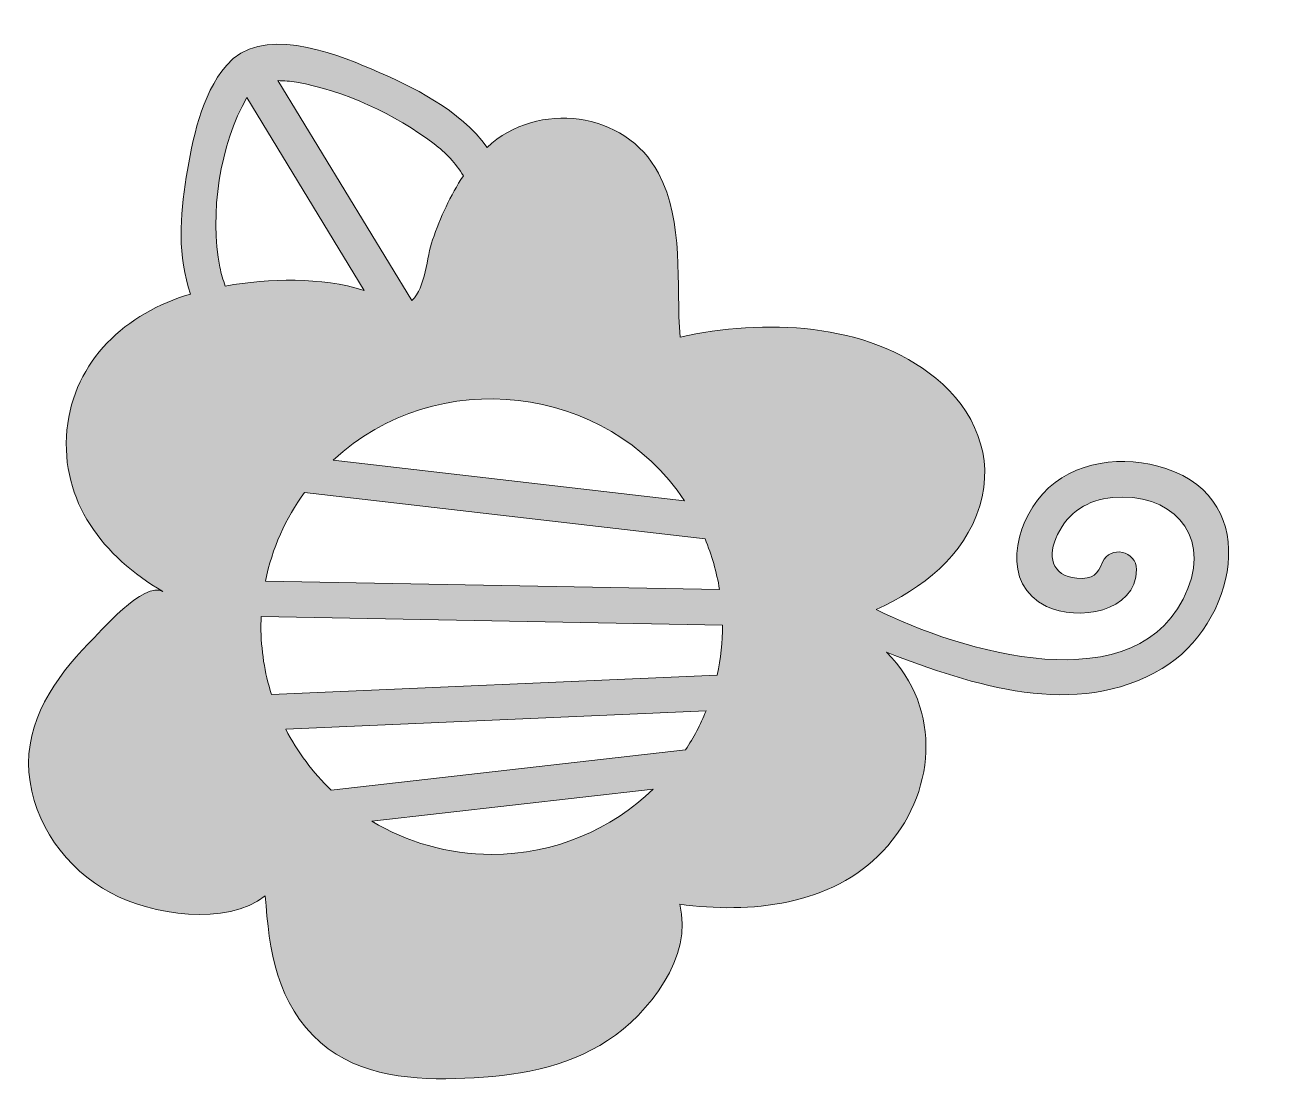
# Model space of a CAD drawing. Header units: inches. Extents: x 0 to 105, y 0 to 89.
import ezdxf

# ---------------------------------------------------------------- set-up
doc = ezdxf.new("R2010")
doc.units = ezdxf.units.IN
doc.header["$MEASUREMENT"] = 0
doc.layers.add('Layer 1', color=7, linetype='Continuous')

msp = doc.modelspace()

# ---------------------------------------------------------------- hatches: boundary and pattern name
at = {"layer": 'Layer 1', "true_color": 0xcf5e9e}
h = msp.add_hatch(color=233, dxfattribs=at)
h.dxf.hatch_style = 2
edge = h.paths.add_edge_path()
edge.add_spline(control_points=[(55.12, 14.78), (61.06, 13.96), (67.99, 14.66), (72.32, 19.27), (76.82, 24.05), (77.42, 31.31), (72.64, 36.11), (79.89, 33.32), (88.67, 30.38), (95.96, 34.73), (102.12, 38.41), (104.6, 48.95), (96.27, 51.67), (92.75, 52.82), (88.43, 52.38), (85.85, 49.52), (83.48, 46.9), (82.27, 41.86), (86.18, 39.99), (88.77, 38.74), (93.76, 39.46), (93.79, 43.12), (93.81, 44.71), (91.55, 45.19), (90.92, 43.73), (90.49, 42.76), (90.17, 42.25), (88.74, 42.38), (88.74, 42.38), (88.74, 42.38), (88.74, 42.38), (86.56, 42.58), (86.23, 44.31), (87.11, 46.09), (88.04, 47.98), (89.67, 49.01), (91.75, 49.21), (96.59, 49.66), (100.04, 46.32), (98.14, 41.5), (94.14, 31.42), (78.64, 36.27), (71.76, 39.73), (75.65, 41.54), (79.2, 44.21), (80.52, 48.5), (81.8, 52.67), (80.08, 56.64), (76.8, 59.32), (70.97, 64.08), (62.19, 64.37), (55.15, 62.79), (54.78, 67.34), (55.54, 72.49), (53.32, 76.68), (50.53, 81.96), (43.06, 82.84), (38.82, 78.86), (36.52, 82.06), (32.54, 83.99), (29.01, 85.5), (25.66, 86.93), (19.66, 89.24), (16.74, 85.8), (16.74, 85.8), (16.74, 85.8), (16.74, 85.8), (14.58, 83.25), (13.89, 79.53), (13.35, 76.33), (12.8, 73.05), (12.61, 69.64), (13.71, 66.44), (8.27, 64.84), (3.82, 60.84), (3.25, 54.93), (2.67, 48.87), (6.34, 44.19), (11.37, 41.26), (9.79, 42.18), (5.98, 37.78), (5.07, 36.85), (2.24, 33.99), (-0.32, 30.15), (0.03, 25.95), (0.4, 21.61), (3.15, 17.79), (6.95, 15.73), (10.35, 13.89), (16.77, 12.86), (20.04, 15.5), (20.34, 10.89), (21.03, 6.28), (24.72, 3.06), (28.1, 0.12), (32.67, -0.12), (36.93, 0.04), (41.1, 0.19), (45.47, 0.92), (49.02, 3.23), (52.48, 5.49), (56.31, 10.37), (55.12, 14.78)], knot_values=[0, 0, 0, 0, 0.352778, 0.352778, 0.352778, 0.705556, 0.705556, 0.705556, 1.058333, 1.058333, 1.058333, 1.411111, 1.411111, 1.411111, 1.763889, 1.763889, 1.763889, 2.116667, 2.116667, 2.116667, 2.469444, 2.469444, 2.469444, 2.822222, 2.822222, 2.822222, 3.175, 3.175, 3.175, 3.527778, 3.527778, 3.527778, 3.880556, 3.880556, 3.880556, 4.233333, 4.233333, 4.233333, 4.586111, 4.586111, 4.586111, 4.938889, 4.938889, 4.938889, 5.291667, 5.291667, 5.291667, 5.644444, 5.644444, 5.644444, 5.997222, 5.997222, 5.997222, 6.35, 6.35, 6.35, 6.702778, 6.702778, 6.702778, 7.055556, 7.055556, 7.055556, 7.408333, 7.408333, 7.408333, 7.761111, 7.761111, 7.761111, 8.113889, 8.113889, 8.113889, 8.466667, 8.466667, 8.466667, 8.819444, 8.819444, 8.819444, 9.172222, 9.172222, 9.172222, 9.525, 9.525, 9.525, 9.877778, 9.877778, 9.877778, 10.230556, 10.230556, 10.230556, 10.583333, 10.583333, 10.583333, 10.936111, 10.936111, 10.936111, 11.288889, 11.288889, 11.288889, 11.641667, 11.641667, 11.641667, 11.994444, 11.994444, 11.994444, 11.994444], degree=3, periodic=0)
edge.add_line((55.12, 14.78), (55.12, 14.78))
edge = h.paths.add_edge_path()
edge.add_spline(control_points=[(21.77, 29.6), (21.77, 29.6), (57.35, 31.14), (57.35, 31.14), (56.88, 29.98), (56.3, 28.88), (55.62, 27.84), (55.62, 27.84), (25.62, 24.44), (25.62, 24.44), (24.07, 25.93), (22.76, 27.67), (21.77, 29.6)], knot_values=[0, 0, 0, 0, 0.352778, 0.352778, 0.352778, 0.705556, 0.705556, 0.705556, 1.058333, 1.058333, 1.058333, 1.411111, 1.411111, 1.411111, 1.411111], degree=3, periodic=0)
edge.add_line((21.77, 29.6), (21.77, 29.6))
edge = h.paths.add_edge_path()
edge.add_spline(control_points=[(23.37, 49.65), (23.37, 49.65), (57.27, 45.71), (57.27, 45.71), (57.83, 44.35), (58.25, 42.91), (58.49, 41.42), (58.49, 41.42), (20.05, 42.14), (20.05, 42.14), (20.61, 44.9), (21.76, 47.45), (23.37, 49.65)], knot_values=[0, 0, 0, 0, 0.352778, 0.352778, 0.352778, 0.705556, 0.705556, 0.705556, 1.058333, 1.058333, 1.058333, 1.411111, 1.411111, 1.411111, 1.411111], degree=3, periodic=0)
edge.add_line((23.37, 49.65), (23.37, 49.65))
edge = h.paths.add_edge_path()
edge.add_spline(control_points=[(19.67, 38.33), (19.67, 38.6), (19.68, 38.88), (19.69, 39.15), (19.69, 39.15), (58.74, 38.41), (58.74, 38.41), (58.74, 36.99), (58.6, 35.57), (58.29, 34.18), (58.29, 34.18), (20.56, 32.54), (20.56, 32.54), (19.98, 34.37), (19.67, 36.31), (19.67, 38.33)], knot_values=[0, 0, 0, 0, 0.352778, 0.352778, 0.352778, 0.705556, 0.705556, 0.705556, 1.058333, 1.058333, 1.058333, 1.411111, 1.411111, 1.411111, 1.763889, 1.763889, 1.763889, 1.763889], degree=3, periodic=0)
edge.add_line((19.67, 38.33), (19.67, 38.33))
edge = h.paths.add_edge_path()
edge.add_spline(control_points=[(55.54, 48.93), (55.54, 48.93), (25.79, 52.38), (25.79, 52.38), (34.5, 60.52), (48.95, 58.86), (55.54, 48.93)], knot_values=[0, 0, 0, 0, 0.352778, 0.352778, 0.352778, 0.705556, 0.705556, 0.705556, 0.705556], degree=3, periodic=0)
edge.add_line((55.54, 48.93), (55.54, 48.93))
edge = h.paths.add_edge_path()
edge.add_spline(control_points=[(22.67, 84.37), (26.72, 83.69), (31.04, 81.63), (34.32, 79.17), (34.32, 79.17), (34.32, 79.17), (34.32, 79.17), (35.31, 78.42), (36.18, 77.53), (36.81, 76.45), (35.7, 74.79), (34.86, 72.92), (34.2, 71.03), (33.7, 69.61), (33.62, 66.96), (32.45, 65.9), (32.45, 65.9), (21.11, 84.51), (21.11, 84.51), (21.63, 84.51), (22.16, 84.46), (22.67, 84.37)], knot_values=[0, 0, 0, 0, 0.352778, 0.352778, 0.352778, 0.705556, 0.705556, 0.705556, 1.058333, 1.058333, 1.058333, 1.411111, 1.411111, 1.411111, 1.763889, 1.763889, 1.763889, 2.116667, 2.116667, 2.116667, 2.469444, 2.469444, 2.469444, 2.469444], degree=3, periodic=0)
edge.add_line((22.67, 84.37), (22.67, 84.37))
edge = h.paths.add_edge_path()
edge.add_spline(control_points=[(16.19, 68.73), (15.29, 73.08), (16.21, 79.22), (18.48, 83.07), (18.48, 83.07), (28.42, 66.75), (28.42, 66.75), (24.72, 67.9), (20.43, 67.77), (16.65, 67.12), (16.46, 67.61), (16.31, 68.16), (16.19, 68.73)], knot_values=[0, 0, 0, 0, 0.352778, 0.352778, 0.352778, 0.705556, 0.705556, 0.705556, 1.058333, 1.058333, 1.058333, 1.411111, 1.411111, 1.411111, 1.411111], degree=3, periodic=0)
edge.add_line((16.19, 68.73), (16.19, 68.73))
edge = h.paths.add_edge_path()
edge.add_spline(control_points=[(39.21, 19), (35.49, 19), (32.01, 20.03), (29.05, 21.81), (29.05, 21.81), (52.87, 24.51), (52.87, 24.51), (49.34, 21.1), (44.52, 19), (39.21, 19)], knot_values=[0, 0, 0, 0, 0.352778, 0.352778, 0.352778, 0.705556, 0.705556, 0.705556, 1.058333, 1.058333, 1.058333, 1.058333], degree=3, periodic=0)
edge.add_line((39.21, 19), (39.21, 19))

# ---------------------------------------------------------------- linework, layer by layer
at = {"layer": 'Layer 1', "lineweight": 0}
for points, knots in [([(55.12, 14.78), (61.06, 13.96), (67.99, 14.66), (72.32, 19.27), (76.82, 24.05), (77.42, 31.31), (72.64, 36.11), (79.89, 33.32), (88.67, 30.38), (95.96, 34.73), (102.12, 38.41), (104.6, 48.95), (96.27, 51.67), (92.75, 52.82), (88.43, 52.38), (85.85, 49.52), (83.48, 46.9), (82.27, 41.86), (86.18, 39.99), (88.77, 38.74), (93.76, 39.46), (93.79, 43.12), (93.81, 44.71), (91.55, 45.19), (90.92, 43.73), (90.49, 42.76), (90.17, 42.25), (88.74, 42.38), (88.74, 42.38), (88.74, 42.38), (88.74, 42.38), (86.56, 42.58), (86.23, 44.31), (87.11, 46.09), (88.04, 47.98), (89.67, 49.01), (91.75, 49.21), (96.59, 49.66), (100.04, 46.32), (98.14, 41.5), (94.14, 31.42), (78.64, 36.27), (71.76, 39.73), (75.65, 41.54), (79.2, 44.21), (80.52, 48.5), (81.8, 52.67), (80.08, 56.64), (76.8, 59.32), (70.97, 64.08), (62.19, 64.37), (55.15, 62.79), (54.78, 67.34), (55.54, 72.49), (53.32, 76.68), (50.53, 81.96), (43.06, 82.84), (38.82, 78.86), (36.52, 82.06), (32.54, 83.99), (29.01, 85.5), (25.66, 86.93), (19.66, 89.24), (16.74, 85.8), (16.74, 85.8), (16.74, 85.8), (16.74, 85.8), (14.58, 83.25), (13.89, 79.53), (13.35, 76.33), (12.8, 73.05), (12.61, 69.64), (13.71, 66.44), (8.27, 64.84), (3.82, 60.84), (3.25, 54.93), (2.67, 48.87), (6.34, 44.19), (11.37, 41.26), (9.79, 42.18), (5.98, 37.78), (5.07, 36.85), (2.24, 33.99), (-0.32, 30.15), (0.03, 25.95), (0.4, 21.61), (3.15, 17.79), (6.95, 15.73), (10.35, 13.89), (16.77, 12.86), (20.04, 15.5), (20.34, 10.89), (21.03, 6.28), (24.72, 3.06), (28.1, 0.12), (32.67, -0.12), (36.93, 0.04), (41.1, 0.19), (45.47, 0.92), (49.02, 3.23), (52.48, 5.49), (56.31, 10.37), (55.12, 14.78)], [0, 0, 0, 0, 1, 1, 1, 2, 2, 2, 3, 3, 3, 4, 4, 4, 5, 5, 5, 6, 6, 6, 7, 7, 7, 8, 8, 8, 9, 9, 9, 10, 10, 10, 11, 11, 11, 12, 12, 12, 13, 13, 13, 14, 14, 14, 15, 15, 15, 16, 16, 16, 17, 17, 17, 18, 18, 18, 19, 19, 19, 20, 20, 20, 21, 21, 21, 22, 22, 22, 23, 23, 23, 24, 24, 24, 25, 25, 25, 26, 26, 26, 27, 27, 27, 28, 28, 28, 29, 29, 29, 30, 30, 30, 31, 31, 31, 32, 32, 32, 33, 33, 33, 34, 34, 34, 34]), ([(22.67, 84.37), (26.72, 83.69), (31.04, 81.63), (34.32, 79.17), (34.32, 79.17), (34.32, 79.17), (34.32, 79.17), (35.31, 78.42), (36.18, 77.53), (36.81, 76.45), (35.7, 74.79), (34.86, 72.92), (34.2, 71.03), (33.7, 69.61), (33.62, 66.96), (32.45, 65.9), (32.45, 65.9), (21.11, 84.51), (21.11, 84.51), (21.63, 84.51), (22.16, 84.46), (22.67, 84.37)], [0, 0, 0, 0, 1, 1, 1, 2, 2, 2, 3, 3, 3, 4, 4, 4, 5, 5, 5, 6, 6, 6, 7, 7, 7, 7]), ([(16.19, 68.73), (15.29, 73.08), (16.21, 79.22), (18.48, 83.07), (18.48, 83.07), (28.42, 66.75), (28.42, 66.75), (24.72, 67.9), (20.43, 67.77), (16.65, 67.12), (16.46, 67.61), (16.31, 68.16), (16.19, 68.73)], [0, 0, 0, 0, 1, 1, 1, 2, 2, 2, 3, 3, 3, 4, 4, 4, 4]), ([(55.54, 48.93), (55.54, 48.93), (25.79, 52.38), (25.79, 52.38), (34.5, 60.52), (48.95, 58.86), (55.54, 48.93)], [0, 0, 0, 0, 1, 1, 1, 2, 2, 2, 2]), ([(23.37, 49.65), (23.37, 49.65), (57.27, 45.71), (57.27, 45.71), (57.83, 44.35), (58.25, 42.91), (58.49, 41.42), (58.49, 41.42), (20.05, 42.14), (20.05, 42.14), (20.61, 44.9), (21.76, 47.45), (23.37, 49.65)], [0, 0, 0, 0, 1, 1, 1, 2, 2, 2, 3, 3, 3, 4, 4, 4, 4]), ([(19.67, 38.33), (19.67, 38.6), (19.68, 38.88), (19.69, 39.15), (19.69, 39.15), (58.74, 38.41), (58.74, 38.41), (58.74, 36.99), (58.6, 35.57), (58.29, 34.18), (58.29, 34.18), (20.56, 32.54), (20.56, 32.54), (19.98, 34.37), (19.67, 36.31), (19.67, 38.33)], [0, 0, 0, 0, 1, 1, 1, 2, 2, 2, 3, 3, 3, 4, 4, 4, 5, 5, 5, 5]), ([(21.77, 29.6), (21.77, 29.6), (57.35, 31.14), (57.35, 31.14), (56.88, 29.98), (56.3, 28.88), (55.62, 27.84), (55.62, 27.84), (25.62, 24.44), (25.62, 24.44), (24.07, 25.93), (22.76, 27.67), (21.77, 29.6)], [0, 0, 0, 0, 1, 1, 1, 2, 2, 2, 3, 3, 3, 4, 4, 4, 4]), ([(39.21, 19), (35.49, 19), (32.01, 20.03), (29.05, 21.81), (29.05, 21.81), (52.87, 24.51), (52.87, 24.51), (49.34, 21.1), (44.52, 19), (39.21, 19)], [0, 0, 0, 0, 1, 1, 1, 2, 2, 2, 3, 3, 3, 3])]:
    msp.add_open_spline(points, degree=3, knots=knots, dxfattribs=at)

doc.saveas('drawing.dxf')
